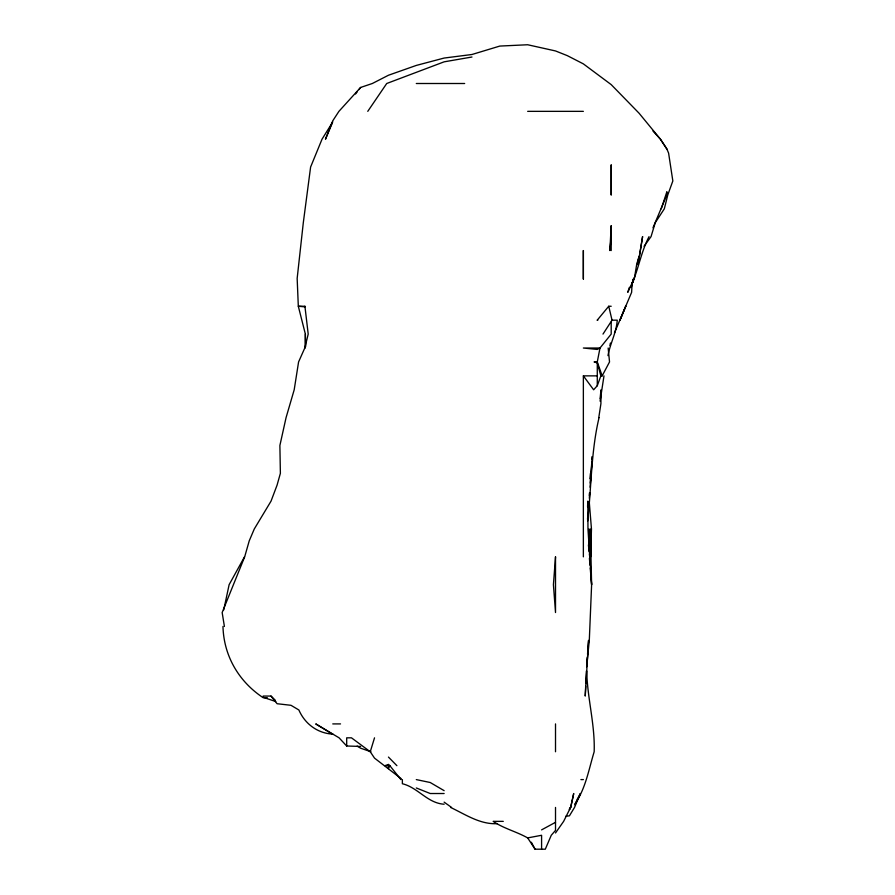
<?xml version="1.0" encoding="UTF-8"?>
<svg xmlns="http://www.w3.org/2000/svg" width="895" height="895" viewBox="0 0 895 895"><rect width="100%" height="100%" fill="white"/><g stroke="black" fill="none" stroke-linecap="round" stroke-linejoin="round"><path stroke-width="1.34" d="M601.004 389.784L600.914 403.701L598.777 417.629M305.139 348.021L305.363 334.092L298.315 306.258L297.162 278.412L303.304 222.721L310.61 167.041L322.021 139.195L332.761 121.933M587.579 506.727L587.802 501.155L587.97 529.001L591.617 584.692L589.302 640.372L586.639 666.898M585.677 686.32L585.229 696.064L588.563 640.372L587.534 654.301M585.811 683.534L586.382 671.004M589.335 498.37L589.682 492.809M632.127 282.585L631.624 292.329L614.485 332.828M589.357 495.595L589.503 492.809M590.23 483.065L591.785 462.178M592.356 456.607L590.107 487.238M586.717 665.432L587.333 657.087M592.009 459.392L592.244 456.607M587.512 519.257L587.993 513.685M611.196 236.649L609.875 250.566L611.196 225.596L611.196 250.566M600.097 398.644L600.869 391.048M603.991 375.866L600.086 401.173M587.635 521.047C591.517 486.567 590.98 451.639 599.057 417.629M609.92 345.537L610.435 343.042M223.75 609.875L229.12 584.692L244.503 556.847M637.285 264.484L639.041 256.462L636.681 264.484L634.376 278.412L627.753 292.329L629.42 287.273M637.676 264.484L639.041 259.08L637.419 262.324M631.288 287.273L633.682 278.412M661.248 208.803L666.887 191.72L666.887 194.875L652.97 227.8M607.974 355.617C610.189 343.333 616.398 332.772 617.248 320.175L612.035 320.175L602.995 334.092M401.296 778.751L374.524 758.121L370.261 751.755L374.524 737.827M631.411 286.008L633.75 278.412L631.512 284.733M597.278 375.866L583.361 375.866L593.631 389.784L597.278 385.734L600.858 375.866L597.278 362.889L594.079 361.938L597.278 361.938L602.167 375.866L600.858 375.866M631.646 284.733C638.504 269.037 641.1 251.887 649.032 236.649M574.926 804.907L576.503 801.115M332.246 123.174L325.467 139.195L332.761 120.814L338.925 111.349L360.607 87.453L372.342 83.503L388.452 75.247L416.298 65.424L444.133 58.052L471.978 54.494L499.824 46.07L527.67 44.75L555.515 50.948L567.34 55.658L583.361 63.881L611.196 84.611L639.041 113.184L660.432 139.195L666.887 149.029L668.599 153.112L672.839 180.958L667.804 194.875L664.325 208.803L655.252 222.721L651.034 236.649L644.053 246.282M602.167 375.866L609.529 361.938L608.164 348.021M576.593 800.477L580.34 793.518L574.534 807.435L569.433 815.826L565.64 816.318M569.433 809.393L570.596 807.435L573.717 793.518L570.73 807.435L569.433 809.505M574.959 803.956C585.666 788.495 588.787 769.454 594.168 751.755C595.13 724.491 587.277 698.156 586.717 671.004M367.767 111.349L386.718 83.503L444.133 61.833L471.978 57.011M555.515 832.976L563.637 821.364L570.596 807.435L569.433 808.845M355.539 93.975L357.228 91.793M358.917 89.623L360.607 87.453M597.278 320.119L608.734 306.258L611.196 306.258M541.587 829.878L555.515 822.315M388.452 764.453L388.452 768.615L389.851 765.672L388.452 764.453L384.951 765.672L389.851 765.672L400.926 779.59M503.281 821.364L493.179 821.364C503.773 828.569 516.516 831.6 527.67 837.91L541.587 835.281L541.587 849.198M416.298 83.503L464.662 83.503M527.67 111.349L583.361 111.349M304.915 306.258L298.315 306.258L304.915 306.862L304.915 306.258L308.204 334.092L304.915 347.707L298.583 361.938L294.198 389.784L286.064 417.629L279.889 445.475L280.381 473.321L277.081 485.112L271.028 501.155L254.269 529.001L249.235 540.86L244.671 556.847L222.161 612.538L224.399 626.455M597.256 320.175L597.815 320.175M263.152 696.064L271.017 696.064L275.347 700.304M332.761 723.91L340.525 723.91M580.911 779.59L583.361 779.59M444.133 793.518L430.215 793.518L416.298 787.958M527.67 837.91L535.065 849.198L545.301 849.198L551.264 835.281L555.515 830.392L555.515 807.435M267.337 697.731L263.152 697.686C238.808 681.598 223.728 655.845 222.978 626.455M332.761 734.269L315.745 723.91L339.082 737.827L346.689 746.005L360.607 746.441M497.038 823.668C480.067 824.552 465.333 814.416 450.599 807.435M416.298 779.59L430.215 782.51L444.133 790.654M332.761 734.113C317.456 733.318 304.882 723.809 298.863 709.981L290.998 705.305L277.081 703.716L271.017 696.064M444.133 804.225C427.418 803.184 418.099 787.589 402.37 783.729L402.37 779.59M263.152 697.283L275.817 701.568M370.91 751.755L360.607 748.186L357.127 746.117M444.133 802.133L451.561 807.435M370.261 751.755L351.478 737.827L346.689 737.827L346.689 746.005M388.452 757.069L396.888 765.672M652.981 131.05L660.42 139.195L666.887 149.029M531.361 842.24L535.065 849.198M612.035 320.175L608.734 306.258M588.418 544.91L589.134 551.544M589.425 554.195L589.715 556.847L589.011 529.001L589.156 542.918M589.413 558.234L589.995 565.204M590.219 567.978L591.617 584.692L590.353 529.001L590.7 556.847L591.461 529.001L589.313 502.554M305.363 334.092L305.642 346.622M611.196 322.055L611.196 334.092L599.997 348.021L597.278 349.442L583.361 348.021L599.997 348.021L597.278 361.938L597.278 385.734M583.361 375.866L583.361 556.847M555.515 723.91L555.515 751.755M583.361 250.566L583.361 279.039L583.361 250.566M611.196 164.993L611.196 194.875L611.196 164.993M590.555 473.321L590.286 478.881L590.555 473.321M555.515 556.847L553.423 584.692L555.515 612.538L555.515 556.847M642.588 236.649L639.041 258.342L642.588 236.649M625.728 306.258L619.978 320.175L625.728 306.258"/></g></svg>
